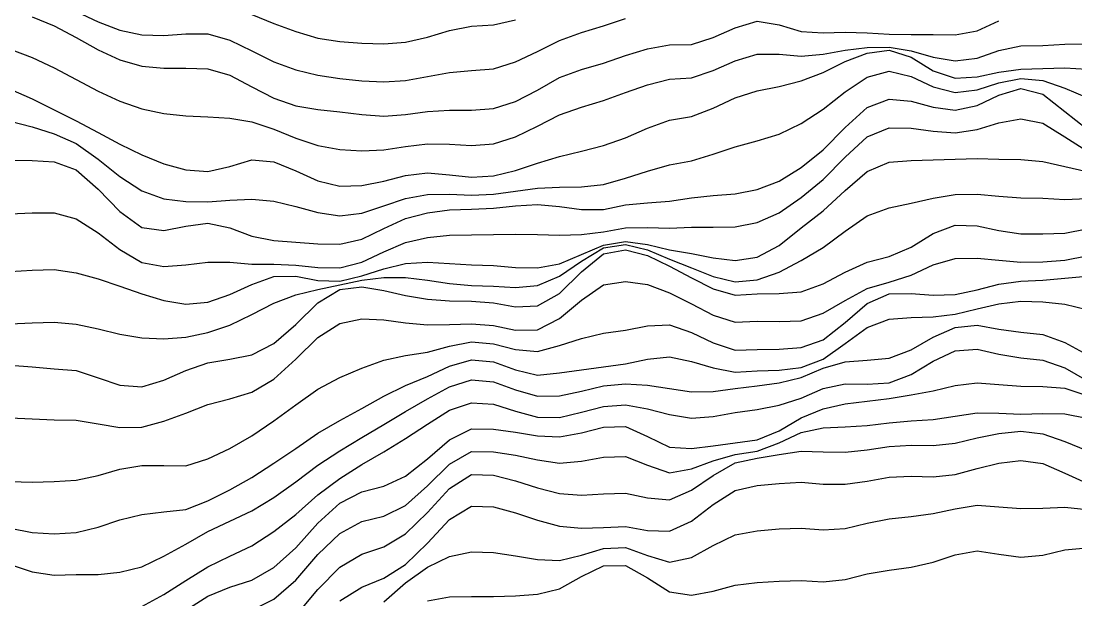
# Model space of a CAD drawing. Header units: metres. Extents: x 0 to 1200, y 54 to 769.
# Drawn here: x 816.7 to 1009.4, y 355.1 to 460.8 of the extents above; entities that cross this region are included whole.
import ezdxf

# ---------------------------------------------------------------- set-up
doc = ezdxf.new("R2010")
doc.units = ezdxf.units.M

msp = doc.modelspace()

# ---------------------------------------------------------------- linework, layer by layer
for p, q in [((826.75446, 462.5563), (830.7678, 460.64612)), ((818.7277, 461.55994), (822.7411, 459.90714)), ((830.7678, 460.64612), (834.7812, 459.1476)), ((858.8614, 461.97733), (862.87476, 460.33112)), ((903.0084, 460.09592), (907.0218, 461.00323)), ((923.07526, 459.8944), (927.0886, 461.27325)), ((947.15546, 459.55545), (951.1688, 460.74585)), ((951.1688, 460.74585), (955.1822, 460.123)), ((991.3025, 458.9959), (995.31586, 460.80814)), ((822.7411, 459.90714), (826.75446, 457.76578)), ((834.7812, 459.1476), (838.79456, 458.2433)), ((862.87476, 460.33112), (866.8881, 458.8855)), ((866.8881, 458.8855), (870.9015, 457.67508)), ((890.9683, 457.84686), (894.9817, 459.0854)), ((894.9817, 459.0854), (898.99506, 459.84213)), ((898.99506, 459.84213), (903.0084, 460.09592)), ((915.0485, 457.26364), (919.0619, 458.68057)), ((919.0619, 458.68057), (923.07526, 459.8944)), ((943.1421, 457.76196), (947.15546, 459.55545)), ((955.1822, 460.123), (959.19556, 458.87512)), ((959.19556, 458.87512), (963.2089, 458.63257)), ((963.2089, 458.63257), (967.2223, 458.7838)), ((967.2223, 458.7838), (971.23566, 458.61475)), ((971.23566, 458.61475), (975.249, 458.39264)), ((987.2891, 458.28262), (991.3025, 458.9959)), ((826.75446, 457.76578), (830.7678, 455.55542)), ((838.79456, 458.2433), (842.8079, 458.14703)), ((842.8079, 458.14703), (846.8213, 458.4469)), ((846.8213, 458.4469), (850.83466, 458.43176)), ((850.83466, 458.43176), (854.848, 457.32715)), ((854.848, 457.32715), (858.8614, 455.33997)), ((870.9015, 457.67508), (874.91486, 457.0271)), ((874.91486, 457.0271), (878.9282, 456.75665)), ((878.9282, 456.75665), (882.9416, 456.64795)), ((882.9416, 456.64795), (886.95496, 456.95557)), ((886.95496, 456.95557), (890.9683, 457.84686)), ((911.03516, 455.2021), (915.0485, 457.26364)), ((939.1287, 456.519), (943.1421, 457.76196)), ((975.249, 458.39264), (979.2624, 458.33182)), ((979.2624, 458.33182), (983.27576, 458.3103)), ((983.27576, 458.3103), (987.2891, 458.28262)), ((1007.35596, 456.55487), (1011.3693, 456.62967)), ((814.71436, 455.65463), (818.7277, 454.12283)), ((830.7678, 455.55542), (834.7812, 453.6977)), ((858.8614, 455.33997), (862.87476, 453.3731)), ((907.0218, 453.31723), (911.03516, 455.2021)), ((927.0886, 454.50092), (931.102, 455.71057)), ((931.102, 455.71057), (935.11536, 456.4358)), ((935.11536, 456.4358), (939.1287, 456.519)), ((947.15546, 453.5449), (951.1688, 454.75952)), ((951.1688, 454.75952), (955.1822, 454.71997)), ((955.1822, 454.71997), (959.19556, 454.36816)), ((959.19556, 454.36816), (963.2089, 454.72675)), ((963.2089, 454.72675), (967.2223, 455.49545)), ((967.2223, 455.49545), (971.23566, 455.97803)), ((967.2223, 453.3825), (971.23566, 454.95685)), ((971.23566, 455.97803), (975.249, 456.03598)), ((971.23566, 454.95685), (975.249, 455.48898)), ((975.249, 456.03598), (979.2624, 455.37247)), ((975.249, 455.48898), (979.2624, 454.19067)), ((979.2624, 455.37247), (983.27576, 454.17767)), ((991.3025, 454.0344), (995.31586, 455.39545)), ((995.31586, 455.39545), (999.3292, 456.2523)), ((999.3292, 456.2523), (1003.3426, 456.35474)), ((1003.3426, 456.35474), (1007.35596, 456.55487)), ((818.7277, 454.12283), (822.7411, 452.2635)), ((834.7812, 453.6977), (838.79456, 452.57605)), ((862.87476, 453.3731), (866.8881, 451.88007)), ((903.0084, 452.08154), (907.0218, 453.31723)), ((919.0619, 451.96323), (923.07526, 453.11356)), ((923.07526, 453.11356), (927.0886, 454.50092)), ((943.1421, 451.75342), (947.15546, 453.5449)), ((963.2089, 451.42783), (967.2223, 453.3825)), ((979.2624, 454.19067), (983.27576, 451.70285)), ((983.27576, 454.17767), (987.2891, 453.5231)), ((987.2891, 453.5231), (991.3025, 454.0344)), ((822.7411, 452.2635), (826.75446, 450.13647)), ((838.79456, 452.57605), (842.8079, 452.17972)), ((842.8079, 452.17972), (846.8213, 452.1692)), ((846.8213, 452.1692), (850.83466, 452.05576)), ((850.83466, 452.05576), (854.848, 450.89642)), ((854.848, 450.89642), (858.8614, 448.7971)), ((866.8881, 451.88007), (870.9015, 450.88766)), ((870.9015, 450.88766), (874.91486, 450.3029)), ((890.9683, 450.6981), (894.9817, 451.40634)), ((894.9817, 451.40634), (898.99506, 451.7787)), ((898.99506, 451.7787), (903.0084, 452.08154)), ((915.0485, 450.51334), (919.0619, 451.96323)), ((939.1287, 450.45038), (943.1421, 451.75342)), ((959.19556, 449.89072), (963.2089, 451.42783)), ((971.23566, 450.57147), (975.249, 451.6145)), ((975.249, 451.6145), (979.2624, 450.69678)), ((983.27576, 451.70285), (987.2891, 450.35327)), ((991.3025, 450.63623), (995.31586, 451.48596)), ((995.31586, 451.48596), (999.3292, 452.0245)), ((999.3292, 452.0245), (1003.3426, 452.12442)), ((1003.3426, 452.12442), (1007.35596, 452.2662)), ((1007.35596, 452.2662), (1011.3693, 452.00775)), ((826.75446, 450.13647), (830.7678, 448.00903)), ((874.91486, 450.3029), (878.9282, 449.89313)), ((878.9282, 449.89313), (882.9416, 449.67072)), ((882.9416, 449.67072), (886.95496, 449.9594)), ((886.95496, 449.9594), (890.9683, 450.6981)), ((911.03516, 448.1742), (915.0485, 450.51334)), ((927.0886, 447.721), (931.102, 449.16266)), ((931.102, 449.16266), (935.11536, 450.1925)), ((935.11536, 450.1925), (939.1287, 450.45038)), ((955.1822, 448.8449), (959.19556, 449.89072)), ((967.2223, 447.88217), (971.23566, 450.57147)), ((979.2624, 450.69678), (983.27576, 448.79312)), ((987.2891, 450.35327), (991.3025, 450.63623)), ((991.3025, 448.23837), (995.31586, 449.51602)), ((995.31586, 449.51602), (999.3292, 450.31995)), ((999.3292, 450.31995), (1003.3426, 449.91388)), ((1003.3426, 449.91388), (1007.35596, 448.52634)), ((814.71436, 448.3276), (818.7277, 446.60455)), ((830.7678, 448.00903), (834.7812, 446.1437)), ((858.8614, 448.7971), (862.87476, 446.7013)), ((907.0218, 446.10287), (911.03516, 448.1742)), ((923.07526, 446.30402), (927.0886, 447.721)), ((947.15546, 446.77948), (951.1688, 448.04443)), ((951.1688, 448.04443), (955.1822, 448.8449)), ((963.2089, 444.6906), (967.2223, 447.88217)), ((983.27576, 448.79312), (987.2891, 447.7538)), ((987.2891, 447.7538), (991.3025, 448.23837)), ((991.3025, 445.35034), (995.31586, 447.27164)), ((995.31586, 447.27164), (999.3292, 448.46902)), ((999.3292, 448.46902), (1003.3426, 447.4515)), ((1003.3426, 447.4515), (1007.35596, 444.26624)), ((1007.35596, 448.52634), (1011.3693, 446.83066)), ((818.7277, 446.60455), (822.7411, 444.58856)), ((834.7812, 446.1437), (838.79456, 444.79208)), ((862.87476, 446.7013), (866.8881, 445.32806)), ((866.8881, 445.32806), (870.9015, 444.66696)), ((903.0084, 444.81686), (907.0218, 446.10287)), ((915.0485, 443.64536), (919.0619, 445.07144)), ((919.0619, 445.07144), (923.07526, 446.30402)), ((943.1421, 444.88898), (947.15546, 446.77948)), ((971.23566, 445.0014), (975.249, 446.53436)), ((975.249, 446.53436), (979.2624, 446.14606)), ((979.2624, 446.14606), (983.27576, 445.09518)), ((983.27576, 445.09518), (987.2891, 444.53595)), ((987.2891, 444.53595), (991.3025, 445.35034)), ((822.7411, 444.58856), (826.75446, 442.55548)), ((838.79456, 444.79208), (842.8079, 443.94092)), ((842.8079, 443.94092), (846.8213, 443.49457)), ((846.8213, 443.49457), (850.83466, 443.30066)), ((850.83466, 443.30066), (854.848, 443.07224)), ((870.9015, 444.66696), (874.91486, 444.236)), ((874.91486, 444.236), (878.9282, 443.75638)), ((878.9282, 443.75638), (882.9416, 443.4502)), ((882.9416, 443.4502), (886.95496, 443.71017)), ((886.95496, 443.71017), (890.9683, 444.28818)), ((890.9683, 444.28818), (894.9817, 444.50552)), ((894.9817, 444.50552), (898.99506, 444.52744)), ((898.99506, 444.52744), (903.0084, 444.81686)), ((911.03516, 441.59857), (915.0485, 443.64536)), ((935.11536, 442.72662), (939.1287, 443.35672)), ((939.1287, 443.35672), (943.1421, 444.88898)), ((959.19556, 442.10037), (963.2089, 444.6906)), ((967.2223, 441.3434), (971.23566, 445.0014)), ((1007.35596, 444.26624), (1011.3693, 441.08807)), ((814.71436, 442.5414), (818.7277, 441.50397)), ((818.7277, 441.50397), (822.7411, 440.2209)), ((826.75446, 442.55548), (830.7678, 440.43387)), ((854.848, 443.07224), (858.8614, 442.42)), ((858.8614, 442.42), (862.87476, 441.03824)), ((907.0218, 439.68375), (911.03516, 441.59857)), ((927.0886, 439.46063), (931.102, 441.2181)), ((931.102, 441.2181), (935.11536, 442.72662)), ((955.1822, 440.17206), (959.19556, 442.10037)), ((963.2089, 437.25748), (967.2223, 441.3434)), ((971.23566, 439.6522), (975.249, 441.30875)), ((975.249, 441.30875), (979.2624, 441.2441)), ((979.2624, 441.2441), (983.27576, 440.66467)), ((991.3025, 440.9984), (995.31586, 442.21338)), ((995.31586, 442.21338), (999.3292, 442.954)), ((999.3292, 442.954), (1003.3426, 442.15088)), ((1003.3426, 442.15088), (1007.35596, 439.6427)), ((822.7411, 440.2209), (826.75446, 438.42755)), ((830.7678, 440.43387), (834.7812, 438.32556)), ((862.87476, 441.03824), (866.8881, 439.40024)), ((866.8881, 439.40024), (870.9015, 438.08905)), ((903.0084, 438.39706), (907.0218, 439.68375)), ((923.07526, 438.07425), (927.0886, 439.46063)), ((951.1688, 438.9308), (955.1822, 440.17206)), ((967.2223, 435.949), (971.23566, 439.6522)), ((983.27576, 440.66467), (987.2891, 440.41086)), ((987.2891, 440.41086), (991.3025, 440.9984)), ((1007.35596, 439.6427), (1011.3693, 437.11145)), ((826.75446, 438.42755), (830.7678, 435.60938)), ((834.7812, 438.32556), (838.79456, 436.39667)), ((870.9015, 438.08905), (874.91486, 437.3331)), ((874.91486, 437.3331), (878.9282, 437.10565)), ((882.9416, 437.28906), (886.95496, 437.86578)), ((886.95496, 437.86578), (890.9683, 438.36993)), ((890.9683, 438.36993), (894.9817, 438.2954)), ((894.9817, 438.2954), (898.99506, 438.10535)), ((898.99506, 438.10535), (903.0084, 438.39706)), ((919.0619, 437.01895), (923.07526, 438.07425)), ((943.1421, 436.49472), (947.15546, 437.82425)), ((947.15546, 437.82425), (951.1688, 438.9308)), ((814.71436, 435.39212), (818.7277, 435.33994)), ((830.7678, 435.60938), (834.7812, 432.4332)), ((838.79456, 436.39667), (842.8079, 434.74072)), ((854.848, 434.26273), (858.8614, 435.4422)), ((858.8614, 435.4422), (862.87476, 435.1231)), ((878.9282, 437.10565), (882.9416, 437.28906)), ((911.03516, 434.8304), (915.0485, 436.05237)), ((915.0485, 436.05237), (919.0619, 437.01895)), ((939.1287, 435.28864), (943.1421, 436.49472)), ((959.19556, 434.06403), (963.2089, 437.25748)), ((963.2089, 431.8838), (967.2223, 435.949)), ((979.2624, 435.3573), (983.27576, 435.44757)), ((983.27576, 435.44757), (987.2891, 435.6096)), ((987.2891, 435.6096), (991.3025, 435.7071)), ((991.3025, 435.7071), (995.31586, 435.60156)), ((995.31586, 435.60156), (999.3292, 435.50073)), ((999.3292, 435.50073), (1003.3426, 435.18167)), ((818.7277, 435.33994), (822.7411, 435.08624)), ((822.7411, 435.08624), (826.75446, 433.63513)), ((826.75446, 433.63513), (830.7678, 430.1355)), ((842.8079, 434.74072), (846.8213, 433.62106)), ((846.8213, 433.62106), (850.83466, 433.32812)), ((850.83466, 433.32812), (854.848, 434.26273)), ((862.87476, 435.1231), (866.8881, 433.4471)), ((866.8881, 433.4471), (870.9015, 431.6181)), ((903.0084, 432.52634), (907.0218, 433.52765)), ((907.0218, 433.52765), (911.03516, 434.8304)), ((931.102, 433.37976), (935.11536, 434.52173)), ((935.11536, 434.52173), (939.1287, 435.28864)), ((955.1822, 431.5932), (959.19556, 434.06403)), ((971.23566, 433.34464), (975.249, 435.01065)), ((975.249, 435.01065), (979.2624, 435.3573)), ((1003.3426, 435.18167), (1007.35596, 434.2268)), ((1007.35596, 434.2268), (1011.3693, 433.3249)), ((834.7812, 432.4332), (838.79456, 429.80536)), ((870.9015, 431.6181), (874.91486, 430.62436)), ((878.9282, 430.75836), (882.9416, 431.57)), ((882.9416, 431.57), (886.95496, 432.5786)), ((886.95496, 432.5786), (890.9683, 433.06213)), ((890.9683, 433.06213), (894.9817, 432.70517)), ((894.9817, 432.70517), (898.99506, 432.29843)), ((898.99506, 432.29843), (903.0084, 432.52634)), ((923.07526, 430.98703), (927.0886, 432.11844)), ((927.0886, 432.11844), (931.102, 433.37976)), ((951.1688, 430.07468), (955.1822, 431.5932)), ((959.19556, 428.59927), (963.2089, 431.8838)), ((967.2223, 429.866), (971.23566, 433.34464)), ((830.7678, 430.1355), (834.7812, 426.0235)), ((838.79456, 429.80536), (842.8079, 428.32828)), ((874.91486, 430.62436), (878.9282, 430.75836)), ((903.0084, 429.16528), (907.0218, 429.738)), ((907.0218, 429.738), (911.03516, 430.28055)), ((911.03516, 430.28055), (915.0485, 430.5008)), ((915.0485, 430.5008), (919.0619, 430.53802)), ((919.0619, 430.53802), (923.07526, 430.98703)), ((947.15546, 429.25687), (951.1688, 430.07468)), ((963.2089, 426.18167), (967.2223, 429.866)), ((842.8079, 428.32828), (846.8213, 427.83008)), ((846.8213, 427.83008), (850.83466, 427.8247)), ((850.83466, 427.8247), (854.848, 428.07483)), ((854.848, 428.07483), (858.8614, 428.25333)), ((858.8614, 428.25333), (862.87476, 427.9004)), ((862.87476, 427.9004), (866.8881, 426.92795)), ((882.9416, 427.04376), (886.95496, 428.41934)), ((886.95496, 428.41934), (890.9683, 429.15378)), ((890.9683, 429.15378), (894.9817, 429.18018)), ((894.9817, 429.18018), (898.99506, 429.01825)), ((898.99506, 429.01825), (903.0084, 429.16528)), ((931.102, 427.63547), (935.11536, 427.94568)), ((935.11536, 427.94568), (939.1287, 428.52936)), ((939.1287, 428.52936), (943.1421, 428.9355)), ((943.1421, 428.9355), (947.15546, 429.25687)), ((955.1822, 425.77063), (959.19556, 428.59927)), ((979.2624, 427.54553), (983.27576, 428.46194)), ((983.27576, 428.46194), (987.2891, 429.1107)), ((987.2891, 429.1107), (991.3025, 429.16837)), ((991.3025, 429.16837), (995.31586, 428.817)), ((995.31586, 428.817), (999.3292, 428.54984)), ((999.3292, 428.54984), (1003.3426, 428.43787)), ((1003.3426, 428.43787), (1007.35596, 428.22318)), ((1007.35596, 428.22318), (1011.3693, 428.42386)), ((814.71436, 425.61), (818.7277, 425.7703)), ((818.7277, 425.7703), (822.7411, 425.763)), ((822.7411, 425.763), (826.75446, 424.71802)), ((834.7812, 426.0235), (838.79456, 423.1223)), ((866.8881, 426.92795), (870.9015, 425.8297)), ((870.9015, 425.8297), (874.91486, 425.2651)), ((878.9282, 425.73605), (882.9416, 427.04376)), ((886.95496, 424.7464), (890.9683, 425.7837)), ((890.9683, 425.7837), (894.9817, 426.3137)), ((894.9817, 426.3137), (898.99506, 426.48016)), ((898.99506, 426.48016), (903.0084, 426.6289)), ((903.0084, 426.6289), (907.0218, 427.0912)), ((907.0218, 427.0912), (911.03516, 427.3124)), ((911.03516, 427.3124), (915.0485, 426.9673)), ((915.0485, 426.9673), (919.0619, 426.41345)), ((919.0619, 426.41345), (923.07526, 426.42468)), ((923.07526, 426.42468), (927.0886, 427.24225)), ((927.0886, 427.24225), (931.102, 427.63547)), ((951.1688, 423.99374), (955.1822, 425.77063)), ((959.19556, 423.05035), (963.2089, 426.18167)), ((971.23566, 425.26822), (975.249, 426.7305)), ((975.249, 426.7305), (979.2624, 427.54553)), ((826.75446, 424.71802), (830.7678, 422.13824)), ((846.8213, 423.3814), (850.83466, 423.89288)), ((850.83466, 423.89288), (854.848, 423.04605)), ((874.91486, 425.2651), (878.9282, 425.73605)), ((882.9416, 422.91217), (886.95496, 424.7464)), ((947.15546, 423.25748), (951.1688, 423.99374)), ((967.2223, 422.44476), (971.23566, 425.26822)), ((830.7678, 422.13824), (834.7812, 419.06873)), ((838.79456, 423.1223), (842.8079, 422.56052)), ((842.8079, 422.56052), (846.8213, 423.3814)), ((854.848, 423.04605), (858.8614, 421.52634)), ((878.9282, 420.95764), (882.9416, 422.91217)), ((919.0619, 421.8142), (923.07526, 422.31732)), ((923.07526, 422.31732), (927.0886, 423.03003)), ((927.0886, 423.03003), (931.102, 423.0812)), ((931.102, 423.0812), (935.11536, 422.96393)), ((935.11536, 422.96393), (939.1287, 423.1594)), ((939.1287, 423.1594), (943.1421, 423.20087)), ((943.1421, 423.20087), (947.15546, 423.25748)), ((955.1822, 419.82217), (959.19556, 423.05035)), ((963.2089, 419.47037), (967.2223, 422.44476)), ((979.2624, 419.5103), (983.27576, 422.02213)), ((983.27576, 422.02213), (987.2891, 423.53653)), ((987.2891, 423.53653), (991.3025, 423.40942)), ((991.3025, 423.40942), (995.31586, 422.56235)), ((995.31586, 422.56235), (999.3292, 421.9803)), ((999.3292, 421.9803), (1003.3426, 421.9556)), ((1003.3426, 421.9556), (1007.35596, 422.0947)), ((1007.35596, 422.0947), (1011.3693, 422.88577)), ((858.8614, 421.52634), (862.87476, 420.76395)), ((862.87476, 420.76395), (866.8881, 420.43604)), ((866.8881, 420.43604), (870.9015, 420.11633)), ((870.9015, 420.11633), (874.91486, 420.04562)), ((874.91486, 420.04562), (878.9282, 420.95764)), ((882.9416, 418.68427), (886.95496, 420.39175)), ((886.95496, 420.39175), (890.9683, 421.30872)), ((890.9683, 421.30872), (894.9817, 421.69293)), ((894.9817, 421.69293), (898.99506, 421.77698)), ((898.99506, 421.77698), (903.0084, 421.805)), ((903.0084, 421.805), (907.0218, 421.88007)), ((907.0218, 421.88007), (911.03516, 421.84842)), ((911.03516, 421.84842), (915.0485, 421.72537)), ((915.0485, 421.72537), (919.0619, 421.8142)), ((923.07526, 419.86145), (927.0886, 420.5418)), ((923.07526, 419.37997), (927.0886, 420.0041)), ((927.0886, 420.5418), (931.102, 420.00726)), ((927.0886, 420.0041), (931.102, 419.0509)), ((931.102, 420.00726), (935.11536, 419.02972)), ((834.7812, 419.06873), (838.79456, 416.72388)), ((878.9282, 416.80942), (882.9416, 418.68427)), ((915.0485, 416.49628), (919.0619, 418.16653)), ((919.0619, 418.16653), (923.07526, 419.86145)), ((919.0619, 416.98462), (923.07526, 419.37997)), ((919.0619, 415.02277), (923.07526, 418.3216)), ((923.07526, 418.3216), (927.0886, 419.0089)), ((927.0886, 419.0089), (931.102, 417.99725)), ((931.102, 419.0509), (935.11536, 417.34564)), ((935.11536, 419.02972), (939.1287, 418.33795)), ((939.1287, 418.33795), (943.1421, 417.57455)), ((951.1688, 417.68677), (955.1822, 419.82217)), ((959.19556, 417.10687), (963.2089, 419.47037)), ((975.249, 417.8485), (979.2624, 419.5103)), ((838.79456, 416.72388), (842.8079, 415.96484)), ((842.8079, 415.96484), (846.8213, 416.29315)), ((846.8213, 416.29315), (850.83466, 416.80157)), ((850.83466, 416.80157), (854.848, 416.75702)), ((854.848, 416.75702), (858.8614, 416.41757)), ((858.8614, 416.41757), (862.87476, 416.432)), ((862.87476, 416.432), (866.8881, 416.2406)), ((866.8881, 416.2406), (870.9015, 415.78424)), ((874.91486, 415.75397), (878.9282, 416.80942)), ((882.9416, 415.59695), (886.95496, 416.56595)), ((886.95496, 416.56595), (890.9683, 416.79526)), ((890.9683, 416.79526), (894.9817, 416.54205)), ((894.9817, 416.54205), (898.99506, 416.29526)), ((898.99506, 416.29526), (903.0084, 416.16174)), ((903.0084, 416.16174), (907.0218, 415.81335)), ((911.03516, 415.7436), (915.0485, 416.49628)), ((915.0485, 414.22195), (919.0619, 416.98462)), ((931.102, 417.99725), (935.11536, 416.05493)), ((935.11536, 417.34564), (939.1287, 415.71997)), ((943.1421, 417.57455), (947.15546, 417.08884)), ((947.15546, 417.08884), (951.1688, 417.68677)), ((955.1822, 414.97653), (959.19556, 417.10687)), ((967.2223, 414.9585), (971.23566, 416.78738)), ((971.23566, 416.78738), (975.249, 417.8485)), ((979.2624, 414.42764), (983.27576, 416.2824)), ((983.27576, 416.2824), (987.2891, 417.4661)), ((987.2891, 417.4661), (991.3025, 417.5442)), ((991.3025, 417.5442), (995.31586, 417.12817)), ((995.31586, 417.12817), (999.3292, 416.81204)), ((999.3292, 416.81204), (1003.3426, 416.8541)), ((1003.3426, 416.8541), (1007.35596, 417.13705)), ((1007.35596, 417.13705), (1011.3693, 417.92993)), ((814.71436, 415.06036), (818.7277, 415.3321)), ((818.7277, 415.3321), (822.7411, 415.46747)), ((822.7411, 415.46747), (826.75446, 414.86142)), ((826.75446, 414.86142), (830.7678, 413.7454)), ((862.87476, 414.14532), (866.8881, 414.19998)), ((866.8881, 414.19998), (870.9015, 413.4234)), ((870.9015, 415.78424), (874.91486, 415.75397)), ((874.91486, 413.30463), (878.9282, 414.30997)), ((878.9282, 414.30997), (882.9416, 415.59695)), ((907.0218, 415.81335), (911.03516, 415.7436)), ((911.03516, 412.55026), (915.0485, 414.22195)), ((915.0485, 411.08206), (919.0619, 415.02277)), ((935.11536, 416.05493), (939.1287, 413.90787)), ((939.1287, 415.71997), (943.1421, 414.14832)), ((951.1688, 413.56958), (955.1822, 414.97653)), ((963.2089, 412.80786), (967.2223, 414.9585)), ((975.249, 413.139), (979.2624, 414.42764)), ((1007.35596, 413.8891), (1011.3693, 414.24152)), ((830.7678, 413.7454), (834.7812, 412.43115)), ((834.7812, 412.43115), (838.79456, 411.0146)), ((854.848, 410.8654), (858.8614, 412.6994)), ((858.8614, 412.6994), (862.87476, 414.14532)), ((870.9015, 413.4234), (874.91486, 413.30463)), ((870.9015, 411.82623), (874.91486, 412.6659)), ((874.91486, 412.6659), (878.9282, 413.5128)), ((874.91486, 411.77884), (878.9282, 412.28903)), ((878.9282, 413.5128), (882.9416, 413.96286)), ((878.9282, 412.28903), (882.9416, 411.6354)), ((882.9416, 413.96286), (886.95496, 413.96964)), ((886.95496, 413.96964), (890.9683, 413.5197)), ((890.9683, 413.5197), (894.9817, 412.9101)), ((894.9817, 412.9101), (898.99506, 412.55377)), ((898.99506, 412.55377), (903.0084, 412.41806)), ((903.0084, 412.41806), (907.0218, 412.1731)), ((907.0218, 412.1731), (911.03516, 412.55026)), ((919.0619, 409.85913), (923.07526, 412.6186)), ((923.07526, 412.6186), (927.0886, 413.26736)), ((927.0886, 413.26736), (931.102, 412.6831)), ((931.102, 412.6831), (935.11536, 411.20978)), ((939.1287, 413.90787), (943.1421, 411.9372)), ((943.1421, 414.14832), (947.15546, 413.165)), ((947.15546, 413.165), (951.1688, 413.56958)), ((959.19556, 411.35895), (963.2089, 412.80786)), ((971.23566, 411.9518), (975.249, 413.139)), ((991.3025, 411.73975), (995.31586, 412.7675)), ((995.31586, 412.7675), (999.3292, 413.3284)), ((999.3292, 413.3284), (1003.3426, 413.48334)), ((1003.3426, 413.48334), (1007.35596, 413.8891)), ((838.79456, 411.0146), (842.8079, 409.80923)), ((850.83466, 409.50607), (854.848, 410.8654)), ((862.87476, 409.32834), (866.8881, 410.8504)), ((866.8881, 410.8504), (870.9015, 411.82623)), ((870.9015, 409.36658), (874.91486, 411.77884)), ((882.9416, 411.6354), (886.95496, 410.70978)), ((886.95496, 410.70978), (890.9683, 410.05264)), ((911.03516, 408.7861), (915.0485, 411.08206)), ((935.11536, 411.20978), (939.1287, 409.1624)), ((943.1421, 411.9372), (947.15546, 410.76065)), ((947.15546, 410.76065), (951.1688, 411.00735)), ((951.1688, 411.00735), (955.1822, 411.08752)), ((955.1822, 411.08752), (959.19556, 411.35895)), ((967.2223, 409.79236), (971.23566, 411.9518)), ((971.23566, 409.24063), (975.249, 410.9809)), ((975.249, 410.9809), (979.2624, 411.08786)), ((979.2624, 411.08786), (983.27576, 410.77045)), ((983.27576, 410.77045), (987.2891, 410.9128)), ((987.2891, 410.9128), (991.3025, 411.73975)), ((842.8079, 409.80923), (846.8213, 409.14197)), ((846.8213, 409.14197), (850.83466, 409.50607)), ((858.8614, 407.23334), (862.87476, 409.32834)), ((866.8881, 405.43774), (870.9015, 409.36658)), ((890.9683, 410.05264), (894.9817, 409.73605)), ((894.9817, 409.73605), (898.99506, 409.66638)), ((898.99506, 409.66638), (903.0084, 409.3761)), ((903.0084, 409.3761), (907.0218, 408.609)), ((907.0218, 408.609), (911.03516, 408.7861)), ((915.0485, 406.51416), (919.0619, 409.85913)), ((939.1287, 409.1624), (943.1421, 407.1281)), ((963.2089, 407.4625), (967.2223, 409.79236)), ((967.2223, 405.78635), (971.23566, 409.24063)), ((991.3025, 408.25424), (995.31586, 409.19214)), ((995.31586, 409.19214), (999.3292, 409.66193)), ((999.3292, 409.66193), (1003.3426, 409.5693)), ((1003.3426, 409.5693), (1007.35596, 409.10513)), ((1007.35596, 409.10513), (1011.3693, 408.11746)), ((854.848, 405.31647), (858.8614, 407.23334)), ((911.03516, 404.44415), (915.0485, 406.51416)), ((943.1421, 407.1281), (947.15546, 405.8568)), ((959.19556, 406.10202), (963.2089, 407.4625)), ((975.249, 406.3867), (979.2624, 406.68478)), ((979.2624, 406.68478), (983.27576, 406.78296)), ((983.27576, 406.78296), (987.2891, 407.29398)), ((987.2891, 407.29398), (991.3025, 408.25424)), ((814.71436, 405.53357), (818.7277, 405.74176)), ((818.7277, 405.74176), (822.7411, 405.84155)), ((822.7411, 405.84155), (826.75446, 405.4751)), ((826.75446, 405.4751), (830.7678, 404.58994)), ((830.7678, 404.58994), (834.7812, 403.6577)), ((850.83466, 403.9215), (854.848, 405.31647)), ((862.87476, 401.92642), (866.8881, 405.43774)), ((870.9015, 403.033), (874.91486, 405.56262)), ((874.91486, 405.56262), (878.9282, 406.4152)), ((878.9282, 406.4152), (882.9416, 406.24225)), ((882.9416, 406.24225), (886.95496, 405.71146)), ((886.95496, 405.71146), (890.9683, 405.34583)), ((890.9683, 405.34583), (894.9817, 405.40137)), ((894.9817, 405.40137), (898.99506, 405.55878)), ((898.99506, 405.55878), (903.0084, 405.25473)), ((903.0084, 405.25473), (907.0218, 404.39038)), ((927.0886, 404.3943), (931.102, 405.18726)), ((931.102, 405.18726), (935.11536, 405.3205)), ((935.11536, 405.3205), (939.1287, 403.9234)), ((947.15546, 405.8568), (951.1688, 406.02347)), ((951.1688, 406.02347), (955.1822, 405.98093)), ((955.1822, 405.98093), (959.19556, 406.10202)), ((963.2089, 402.62897), (967.2223, 405.78635)), ((967.2223, 401.9156), (971.23566, 404.8676)), ((971.23566, 404.8676), (975.249, 406.3867)), ((983.27576, 403.08936), (987.2891, 404.88675)), ((987.2891, 404.88675), (991.3025, 405.26343)), ((991.3025, 405.26343), (995.31586, 404.56796)), ((995.31586, 404.56796), (999.3292, 403.992)), ((834.7812, 403.6577), (838.79456, 402.97003)), ((838.79456, 402.97003), (842.8079, 402.81027)), ((842.8079, 402.81027), (846.8213, 403.09424)), ((846.8213, 403.09424), (850.83466, 403.9215)), ((866.8881, 399.05487), (870.9015, 403.033)), ((907.0218, 404.39038), (911.03516, 404.44415)), ((915.0485, 401.58972), (919.0619, 402.83362)), ((919.0619, 402.83362), (923.07526, 403.8022)), ((923.07526, 403.8022), (927.0886, 404.3943)), ((939.1287, 403.9234), (943.1421, 402.03973)), ((959.19556, 401.18353), (963.2089, 402.62897)), ((979.2624, 400.7597), (983.27576, 403.08936)), ((999.3292, 403.992), (1003.3426, 403.5721)), ((1003.3426, 403.5721), (1007.35596, 402.13348)), ((858.8614, 399.86908), (862.87476, 401.92642)), ((890.9683, 400.34024), (894.9817, 401.461)), ((894.9817, 401.461), (898.99506, 402.22913)), ((898.99506, 402.22913), (903.0084, 401.9082)), ((903.0084, 401.9082), (907.0218, 400.82242)), ((907.0218, 400.82242), (911.03516, 400.45526)), ((911.03516, 400.45526), (915.0485, 401.58972)), ((943.1421, 402.03973), (947.15546, 400.72766)), ((947.15546, 400.72766), (951.1688, 400.83386)), ((951.1688, 400.83386), (955.1822, 400.8935)), ((955.1822, 400.8935), (959.19556, 401.18353)), ((963.2089, 399.0683), (967.2223, 401.9156)), ((975.249, 399.2938), (979.2624, 400.7597)), ((987.2891, 400.60352), (991.3025, 400.91733)), ((991.3025, 400.91733), (995.31586, 400.02078)), ((1007.35596, 402.13348), (1011.3693, 399.93604)), ((850.83466, 398.44125), (854.848, 399.10553)), ((854.848, 399.10553), (858.8614, 399.86908)), ((862.87476, 395.44125), (866.8881, 399.05487)), ((878.9282, 397.45926), (882.9416, 398.88123)), ((882.9416, 398.88123), (886.95496, 399.74106)), ((886.95496, 399.74106), (890.9683, 400.34024)), ((894.9817, 397.80554), (898.99506, 398.95312)), ((898.99506, 398.95312), (903.0084, 398.57324)), ((927.0886, 398.20856), (931.102, 399.0867)), ((931.102, 399.0867), (935.11536, 399.51172)), ((935.11536, 399.51172), (939.1287, 398.66434)), ((959.19556, 397.551), (963.2089, 399.0683)), ((967.2223, 398.604), (971.23566, 398.92004)), ((971.23566, 398.92004), (975.249, 399.2938)), ((983.27576, 398.73056), (987.2891, 400.60352)), ((995.31586, 400.02078), (999.3292, 399.31458)), ((999.3292, 399.31458), (1003.3426, 398.90417)), ((1003.3426, 398.90417), (1007.35596, 397.48297)), ((814.71436, 397.98026), (818.7277, 397.70233)), ((818.7277, 397.70233), (822.7411, 397.33615)), ((822.7411, 397.33615), (826.75446, 397.0043)), ((826.75446, 397.0043), (830.7678, 395.69836)), ((842.8079, 395.23303), (846.8213, 396.99576)), ((846.8213, 396.99576), (850.83466, 398.44125)), ((874.91486, 395.76324), (878.9282, 397.45926)), ((890.9683, 395.88843), (894.9817, 397.80554)), ((903.0084, 398.57324), (907.0218, 397.1407)), ((907.0218, 397.1407), (911.03516, 396.18057)), ((915.0485, 396.5587), (919.0619, 397.12485)), ((919.0619, 397.12485), (923.07526, 397.6817)), ((923.07526, 397.6817), (927.0886, 398.20856)), ((939.1287, 398.66434), (943.1421, 397.49252)), ((943.1421, 397.49252), (947.15546, 396.73602)), ((947.15546, 396.73602), (951.1688, 396.93848)), ((951.1688, 396.93848), (955.1822, 397.09436)), ((955.1822, 397.09436), (959.19556, 397.551)), ((959.19556, 395.7516), (963.2089, 397.43314)), ((963.2089, 397.43314), (967.2223, 398.604)), ((979.2624, 396.29242), (983.27576, 398.73056)), ((1007.35596, 397.48297), (1011.3693, 395.21805)), ((830.7678, 395.69836), (834.7812, 394.3643)), ((838.79456, 394.05716), (842.8079, 395.23303)), ((858.8614, 393.07364), (862.87476, 395.44125)), ((870.9015, 393.6346), (874.91486, 395.76324)), ((886.95496, 394.26358), (890.9683, 395.88843)), ((894.9817, 394.05936), (898.99506, 395.29623)), ((898.99506, 395.29623), (903.0084, 394.935)), ((903.0084, 394.935), (907.0218, 393.49588)), ((911.03516, 396.18057), (915.0485, 396.5587)), ((955.1822, 394.76215), (959.19556, 395.7516)), ((975.249, 394.76144), (979.2624, 396.29242)), ((834.7812, 394.3643), (838.79456, 394.05716)), ((854.848, 391.8646), (858.8614, 393.07364)), ((866.8881, 390.7257), (870.9015, 393.6346)), ((882.9416, 392.34158), (886.95496, 394.26358)), ((890.9683, 391.82532), (894.9817, 394.05936)), ((907.0218, 393.49588), (911.03516, 392.31744)), ((915.0485, 392.36972), (919.0619, 393.2318)), ((919.0619, 393.2318), (923.07526, 394.21075)), ((923.07526, 394.21075), (927.0886, 394.60062)), ((927.0886, 394.60062), (931.102, 394.36157)), ((931.102, 394.36157), (935.11536, 393.7426)), ((935.11536, 393.7426), (939.1287, 393.0904)), ((939.1287, 393.0904), (943.1421, 393.17148)), ((943.1421, 393.17148), (947.15546, 393.71204)), ((947.15546, 393.71204), (951.1688, 394.23636)), ((951.1688, 394.23636), (955.1822, 394.76215)), ((959.19556, 391.98334), (963.2089, 393.7154)), ((963.2089, 393.7154), (967.2223, 394.59366)), ((967.2223, 394.59366), (971.23566, 394.53247)), ((971.23566, 394.53247), (975.249, 394.76144)), ((979.2624, 392.5617), (983.27576, 393.29773)), ((983.27576, 393.29773), (987.2891, 394.2486)), ((987.2891, 394.2486), (991.3025, 394.79294)), ((991.3025, 394.79294), (995.31586, 394.47992)), ((995.31586, 394.47992), (999.3292, 394.1431)), ((999.3292, 394.1431), (1003.3426, 394.11276)), ((1003.3426, 394.11276), (1007.35596, 393.78024)), ((1007.35596, 393.78024), (1011.3693, 392.4687)), ((850.83466, 390.80942), (854.848, 391.8646)), ((878.9282, 390.07254), (882.9416, 392.34158)), ((886.95496, 389.54303), (890.9683, 391.82532)), ((894.9817, 389.74698), (898.99506, 391.14062)), ((898.99506, 391.14062), (903.0084, 390.8393)), ((911.03516, 392.31744), (915.0485, 392.36972)), ((955.1822, 390.66364), (959.19556, 391.98334)), ((967.2223, 390.91992), (971.23566, 391.39838)), ((971.23566, 391.39838), (975.249, 391.91656)), ((975.249, 391.91656), (979.2624, 392.5617)), ((842.8079, 387.76022), (846.8213, 389.25443)), ((846.8213, 389.25443), (850.83466, 390.80942)), ((862.87476, 387.81146), (866.8881, 390.7257)), ((874.91486, 387.86655), (878.9282, 390.07254)), ((882.9416, 387.15186), (886.95496, 389.54303)), ((890.9683, 387.221), (894.9817, 389.74698)), ((903.0084, 390.8393), (907.0218, 389.5666)), ((907.0218, 389.5666), (911.03516, 388.473)), ((915.0485, 388.46075), (919.0619, 389.3826)), ((919.0619, 389.3826), (923.07526, 390.4456)), ((923.07526, 390.4456), (927.0886, 390.75745)), ((927.0886, 390.75745), (931.102, 390.0377)), ((931.102, 390.0377), (935.11536, 388.96295)), ((943.1421, 388.63052), (947.15546, 389.3423)), ((947.15546, 389.3423), (951.1688, 389.89224)), ((951.1688, 389.89224), (955.1822, 390.66364)), ((959.19556, 388.3795), (963.2089, 390.03976)), ((963.2089, 390.03976), (967.2223, 390.91992)), ((987.2891, 388.69977), (991.3025, 389.31265)), ((991.3025, 389.31265), (995.31586, 389.24637)), ((995.31586, 389.24637), (999.3292, 389.07193)), ((814.71436, 388.35706), (818.7277, 388.2063)), ((818.7277, 388.2063), (822.7411, 388.0369)), ((822.7411, 388.0369), (826.75446, 387.95206)), ((826.75446, 387.95206), (830.7678, 387.25366)), ((830.7678, 387.25366), (834.7812, 386.63464)), ((838.79456, 386.69254), (842.8079, 387.76022)), ((858.8614, 385.0729), (862.87476, 387.81146)), ((870.9015, 385.60544), (874.91486, 387.86655)), ((886.95496, 384.62906), (890.9683, 387.221)), ((911.03516, 388.473), (915.0485, 388.46075)), ((935.11536, 388.96295), (939.1287, 388.3416)), ((939.1287, 388.3416), (943.1421, 388.63052)), ((955.1822, 386.016), (959.19556, 388.3795)), ((971.23566, 386.96854), (975.249, 387.44275)), ((975.249, 387.44275), (979.2624, 387.83337)), ((979.2624, 387.83337), (983.27576, 388.05634)), ((983.27576, 388.05634), (987.2891, 388.69977)), ((999.3292, 389.07193), (1003.3426, 389.1357)), ((1003.3426, 389.1357), (1007.35596, 389.12207)), ((1007.35596, 389.12207), (1011.3693, 388.29376)), ((834.7812, 386.63464), (838.79456, 386.69254)), ((866.8881, 382.8027), (870.9015, 385.60544)), ((878.9282, 384.76456), (882.9416, 387.15186)), ((894.9817, 384.35928), (898.99506, 386.3545)), ((898.99506, 386.3545), (903.0084, 386.2988)), ((903.0084, 386.2988), (907.0218, 385.7387)), ((907.0218, 385.7387), (911.03516, 385.0963)), ((915.0485, 384.8823), (919.0619, 385.65207)), ((919.0619, 385.65207), (923.07526, 386.6565)), ((923.07526, 386.6565), (927.0886, 386.76978)), ((927.0886, 386.76978), (931.102, 384.96545)), ((951.1688, 384.36075), (955.1822, 386.016)), ((955.1822, 383.7903), (959.19556, 385.70303)), ((959.19556, 385.70303), (963.2089, 386.54028)), ((963.2089, 386.54028), (967.2223, 386.75305)), ((967.2223, 386.75305), (971.23566, 386.96854)), ((991.3025, 384.7171), (995.31586, 385.53003)), ((995.31586, 385.53003), (999.3292, 385.91165)), ((999.3292, 385.91165), (1003.3426, 385.47913)), ((1003.3426, 385.47913), (1007.35596, 384.07126)), ((854.848, 382.78064), (858.8614, 385.0729)), ((874.91486, 382.3566), (878.9282, 384.76456)), ((882.9416, 382.16397), (886.95496, 384.62906)), ((890.9683, 380.8992), (894.9817, 384.35928)), ((911.03516, 385.0963), (915.0485, 384.8823)), ((931.102, 384.96545), (935.11536, 382.99698)), ((943.1421, 383.24435), (947.15546, 383.83514)), ((947.15546, 383.83514), (951.1688, 384.36075)), ((951.1688, 382.29254), (955.1822, 383.7903)), ((975.249, 383.13312), (979.2624, 383.37576)), ((979.2624, 383.37576), (983.27576, 383.2974)), ((983.27576, 383.2974), (987.2891, 383.75284)), ((987.2891, 383.75284), (991.3025, 384.7171)), ((1007.35596, 384.07126), (1011.3693, 382.40778)), ((850.83466, 380.8806), (854.848, 382.78064)), ((862.87476, 380.09488), (866.8881, 382.8027)), ((870.9015, 379.76196), (874.91486, 382.3566)), ((878.9282, 379.86844), (882.9416, 382.16397)), ((894.9817, 379.93268), (898.99506, 382.20975)), ((898.99506, 382.20975), (903.0084, 382.16754)), ((903.0084, 382.16754), (907.0218, 381.56122)), ((907.0218, 381.56122), (911.03516, 380.7069)), ((935.11536, 382.99698), (939.1287, 382.74835)), ((939.1287, 382.74835), (943.1421, 383.24435)), ((943.1421, 380.51038), (947.15546, 381.66888)), ((947.15546, 381.66888), (951.1688, 382.29254)), ((951.1688, 380.9901), (955.1822, 381.6605)), ((955.1822, 381.6605), (959.19556, 382.2696)), ((959.19556, 382.2696), (963.2089, 382.14847)), ((963.2089, 382.14847), (967.2223, 382.10843)), ((967.2223, 382.10843), (971.23566, 382.52045)), ((971.23566, 382.52045), (975.249, 383.13312)), ((834.7812, 379.00546), (838.79456, 379.6651)), ((838.79456, 379.6651), (842.8079, 379.68274)), ((842.8079, 379.68274), (846.8213, 379.63135)), ((846.8213, 379.63135), (850.83466, 380.8806)), ((858.8614, 377.48703), (862.87476, 380.09488)), ((866.8881, 376.66818), (870.9015, 379.76196)), ((874.91486, 377.3265), (878.9282, 379.86844)), ((886.95496, 377.7498), (890.9683, 380.8992)), ((890.9683, 375.98407), (894.9817, 379.93268)), ((911.03516, 380.7069), (915.0485, 380.08093)), ((915.0485, 380.08093), (919.0619, 380.4603)), ((919.0619, 380.4603), (923.07526, 381.2265)), ((923.07526, 381.2265), (927.0886, 381.32495)), ((927.0886, 381.32495), (931.102, 379.71597)), ((931.102, 379.71597), (935.11536, 378.32437)), ((939.1287, 379.08273), (943.1421, 380.51038)), ((943.1421, 377.86646), (947.15546, 380.14447)), ((947.15546, 380.14447), (951.1688, 380.9901)), ((991.3025, 379.10553), (995.31586, 380.10028)), ((995.31586, 380.10028), (999.3292, 380.5949)), ((999.3292, 380.5949), (1003.3426, 380.0431)), ((1003.3426, 380.0431), (1007.35596, 378.3017)), ((826.75446, 377.01566), (830.7678, 377.83536)), ((830.7678, 377.83536), (834.7812, 379.00546)), ((882.9416, 375.91342), (886.95496, 377.7498)), ((894.9817, 375.49124), (898.99506, 378.03836)), ((898.99506, 378.03836), (903.0084, 377.90417)), ((903.0084, 377.90417), (907.0218, 376.90295)), ((935.11536, 378.32437), (939.1287, 379.08273)), ((939.1287, 375.1536), (943.1421, 377.86646)), ((975.249, 377.5298), (979.2624, 377.74582)), ((979.2624, 377.74582), (983.27576, 377.62393)), ((983.27576, 377.62393), (987.2891, 378.05923)), ((987.2891, 378.05923), (991.3025, 379.10553)), ((1007.35596, 378.3017), (1011.3693, 376.43893)), ((814.71436, 376.77222), (818.7277, 376.65457)), ((818.7277, 376.65457), (822.7411, 376.76492)), ((822.7411, 376.76492), (826.75446, 377.01566)), ((854.848, 375.22476), (858.8614, 377.48703)), ((862.87476, 373.85156), (866.8881, 376.66818)), ((870.9015, 374.32794), (874.91486, 377.3265)), ((878.9282, 374.8993), (882.9416, 375.91342)), ((886.95496, 372.40588), (890.9683, 375.98407)), ((907.0218, 376.90295), (911.03516, 375.5996)), ((947.15546, 375.10458), (951.1688, 376.00494)), ((951.1688, 376.00494), (955.1822, 376.41672)), ((955.1822, 376.41672), (959.19556, 376.63895)), ((959.19556, 376.63895), (963.2089, 376.2803)), ((963.2089, 376.2803), (967.2223, 376.2664)), ((967.2223, 376.2664), (971.23566, 376.84027)), ((971.23566, 376.84027), (975.249, 377.5298)), ((850.83466, 373.19858), (854.848, 375.22476)), ((858.8614, 371.404), (862.87476, 373.85156)), ((866.8881, 370.75677), (870.9015, 374.32794)), ((874.91486, 372.8045), (878.9282, 374.8993)), ((890.9683, 371.0981), (894.9817, 375.49124)), ((911.03516, 375.5996), (915.0485, 374.54907)), ((915.0485, 374.54907), (919.0619, 374.25104)), ((919.0619, 374.25104), (923.07526, 374.48254)), ((923.07526, 374.48254), (927.0886, 374.6182)), ((927.0886, 374.6182), (931.102, 373.75848)), ((931.102, 373.75848), (935.11536, 373.4395)), ((935.11536, 373.4395), (939.1287, 375.1536)), ((943.1421, 372.54343), (947.15546, 375.10458)), ((846.8213, 371.62875), (850.83466, 373.19858)), ((870.9015, 369.1579), (874.91486, 372.8045)), ((882.9416, 370.4271), (886.95496, 372.40588)), ((894.9817, 369.80954), (898.99506, 372.28415)), ((898.99506, 372.28415), (903.0084, 372.1253)), ((903.0084, 372.1253), (907.0218, 371.04932)), ((939.1287, 369.5454), (943.1421, 372.54343)), ((987.2891, 371.7782), (991.3025, 372.4084)), ((991.3025, 372.4084), (995.31586, 372.13116)), ((995.31586, 372.13116), (999.3292, 371.80243)), ((999.3292, 371.80243), (1003.3426, 371.89313)), ((1003.3426, 371.89313), (1007.35596, 372.04498)), ((1007.35596, 372.04498), (1011.3693, 371.64307)), ((834.7812, 369.75653), (838.79456, 370.7303)), ((838.79456, 370.7303), (842.8079, 371.21805)), ((842.8079, 371.21805), (846.8213, 371.62875)), ((854.848, 369.51233), (858.8614, 371.404)), ((862.87476, 367.60278), (866.8881, 370.75677)), ((878.9282, 369.46893), (882.9416, 370.4271)), ((886.95496, 367.18173), (890.9683, 371.0981)), ((907.0218, 371.04932), (911.03516, 369.6784)), ((971.23566, 369.13843), (975.249, 369.91956)), ((975.249, 369.91956), (979.2624, 370.38568)), ((979.2624, 370.38568), (983.27576, 370.88654)), ((983.27576, 370.88654), (987.2891, 371.7782)), ((814.71436, 368.21936), (818.7277, 367.44336)), ((826.75446, 367.47626), (830.7678, 368.39337)), ((830.7678, 368.39337), (834.7812, 369.75653)), ((850.83466, 367.61972), (854.848, 369.51233)), ((866.8881, 364.6412), (870.9015, 369.1579)), ((874.91486, 367.2946), (878.9282, 369.46893)), ((890.9683, 365.51157), (894.9817, 369.80954)), ((911.03516, 369.6784), (915.0485, 368.5903)), ((915.0485, 368.5903), (919.0619, 368.2128)), ((919.0619, 368.2128), (923.07526, 368.37454)), ((923.07526, 368.37454), (927.0886, 368.52042)), ((927.0886, 368.52042), (931.102, 367.80615)), ((935.11536, 367.68005), (939.1287, 369.5454)), ((951.1688, 367.78055), (955.1822, 368.09708)), ((955.1822, 368.09708), (959.19556, 368.2306)), ((959.19556, 368.2306), (963.2089, 367.9157)), ((963.2089, 367.9157), (967.2223, 368.19766)), ((967.2223, 368.19766), (971.23566, 369.13843)), ((818.7277, 367.44336), (822.7411, 367.20728)), ((822.7411, 367.20728), (826.75446, 367.47626)), ((846.8213, 365.31958), (850.83466, 367.61972)), ((858.8614, 365.02765), (862.87476, 367.60278)), ((870.9015, 363.42108), (874.91486, 367.2946)), ((882.9416, 364.85037), (886.95496, 367.18173)), ((931.102, 367.80615), (935.11536, 367.68005)), ((943.1421, 365.0488), (947.15546, 367.03558)), ((947.15546, 367.03558), (951.1688, 367.78055)), ((842.8079, 363.1181), (846.8213, 365.31958)), ((854.848, 363.14722), (858.8614, 365.02765)), ((862.87476, 361.0395), (866.8881, 364.6412)), ((878.9282, 363.5159), (882.9416, 364.85037)), ((886.95496, 361.60458), (890.9683, 365.51157)), ((919.0619, 363.31793), (923.07526, 364.54242)), ((923.07526, 364.54242), (927.0886, 364.6957)), ((927.0886, 364.6957), (931.102, 363.22614)), ((939.1287, 362.90387), (943.1421, 365.0488)), ((1003.3426, 363.29947), (1007.35596, 364.30844)), ((1007.35596, 364.30844), (1011.3693, 364.64996)), ((838.79456, 361.19946), (842.8079, 363.1181)), ((850.83466, 361.20474), (854.848, 363.14722)), ((866.8881, 358.7458), (870.9015, 363.42108)), ((874.91486, 361.1119), (878.9282, 363.5159)), ((890.9683, 361.13846), (894.9817, 363.06375)), ((894.9817, 363.06375), (898.99506, 363.91528)), ((898.99506, 363.91528), (903.0084, 363.79962)), ((903.0084, 363.79962), (907.0218, 363.2131)), ((907.0218, 363.2131), (911.03516, 362.52325)), ((911.03516, 362.52325), (915.0485, 362.31052)), ((915.0485, 362.31052), (919.0619, 363.31793)), ((931.102, 363.22614), (935.11536, 362.00757)), ((935.11536, 362.00757), (939.1287, 362.90387)), ((983.27576, 362.06308), (987.2891, 363.38135)), ((987.2891, 363.38135), (991.3025, 364.08145)), ((991.3025, 364.08145), (995.31586, 363.49005)), ((995.31586, 363.49005), (999.3292, 362.92188)), ((999.3292, 362.92188), (1003.3426, 363.29947)), ((814.71436, 361.61838), (818.7277, 360.25183)), ((818.7277, 360.25183), (822.7411, 359.6338)), ((834.7812, 360.20184), (838.79456, 361.19946)), ((846.8213, 358.65973), (850.83466, 361.20474)), ((858.8614, 358.7563), (862.87476, 361.0395)), ((870.9015, 357.06024), (874.91486, 361.1119)), ((882.9416, 359.09274), (886.95496, 361.60458)), ((886.95496, 358.26126), (890.9683, 361.13846)), ((919.0619, 359.38898), (923.07526, 361.35086)), ((923.07526, 361.35086), (927.0886, 361.4306)), ((927.0886, 361.4306), (931.102, 359.1598)), ((971.23566, 359.89746), (975.249, 360.58148)), ((975.249, 360.58148), (979.2624, 361.12534)), ((979.2624, 361.12534), (983.27576, 362.06308)), ((822.7411, 359.6338), (826.75446, 359.76218)), ((826.75446, 359.76218), (830.7678, 359.78644)), ((830.7678, 359.78644), (834.7812, 360.20184)), ((842.8079, 356.1079), (846.8213, 358.65973)), ((854.848, 357.4638), (858.8614, 358.7563)), ((862.87476, 355.25702), (866.8881, 358.7458)), ((878.9282, 357.48822), (882.9416, 359.09274)), ((915.0485, 357.1852), (919.0619, 359.38898)), ((931.102, 359.1598), (935.11536, 356.6091)), ((947.15546, 357.8394), (951.1688, 358.3319)), ((951.1688, 358.3319), (955.1822, 358.57013)), ((955.1822, 358.57013), (959.19556, 358.66266)), ((959.19556, 358.66266), (963.2089, 358.42453)), ((963.2089, 358.42453), (967.2223, 358.85703)), ((967.2223, 358.85703), (971.23566, 359.89746)), ((850.83466, 355.8208), (854.848, 357.4638)), ((866.8881, 352.2105), (870.9015, 357.06024)), ((874.91486, 354.94733), (878.9282, 357.48822)), ((882.9416, 354.82123), (886.95496, 358.26126)), ((911.03516, 356.2171), (915.0485, 357.1852)), ((935.11536, 356.6091), (939.1287, 355.9956)), ((939.1287, 355.9956), (943.1421, 356.76212)), ((943.1421, 356.76212), (947.15546, 357.8394)), ((838.79456, 353.92743), (842.8079, 356.1079)), ((846.8213, 353.30194), (850.83466, 355.8208)), ((858.8614, 353.29877), (862.87476, 355.25702)), ((890.9683, 354.98636), (894.9817, 355.68646)), ((894.9817, 355.68646), (898.99506, 355.7498)), ((898.99506, 355.7498), (903.0084, 355.76428)), ((903.0084, 355.76428), (907.0218, 355.8763)), ((907.0218, 355.8763), (911.03516, 356.2171))]:
    msp.add_line(p, q)

doc.saveas('drawing.dxf')
